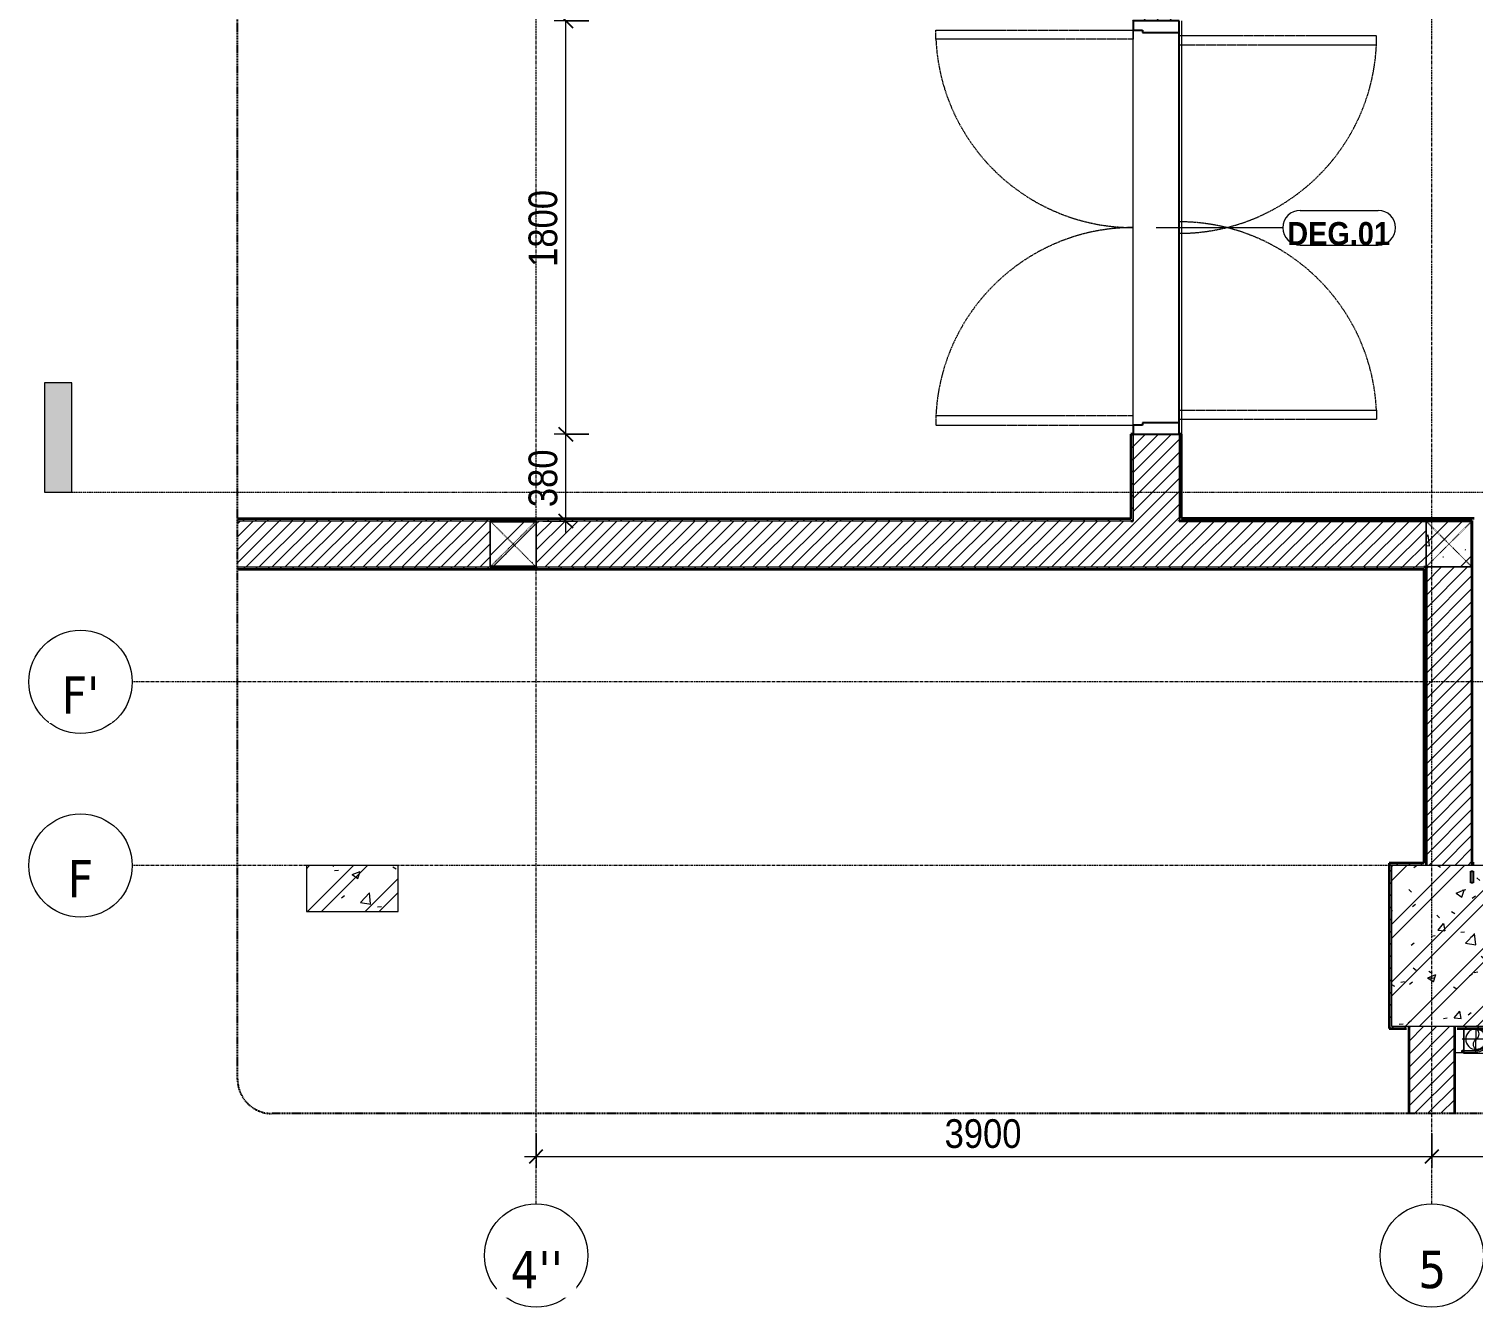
# Model space of a CAD drawing. Header units: millimetres. Extents: x 46644 to 147176, y -1287 to 53383.
# Drawn here: x 46644 to 52933, y 42614 to 48180 of the extents above; entities that cross this region are included whole.
import ezdxf

# ---------------------------------------------------------------- set-up
doc = ezdxf.new("R2010")
doc.units = ezdxf.units.MM
for name, pattern in [('Dash', [6, 3, -3]), ('Dash - Tight', [4.5, 3, -1.5]), ('Dash Dot 3_16_', [7.9375, 4.7625, -1.5875, 0, -1.5875]), ('Grid Line', [22.225, 12.7, -3.175, 3.175, -3.175]), ('Hidden', [7.14375, 4.7625, -2.38125]), ('IMPORT-CENTER _3_', [10.16, 6.35, -1.27, 1.27, -1.27])]:
    doc.linetypes.add(name, pattern=pattern)
for name, color, linetype, lineweight in [('0-1', 7, 'Continuous', 5), ('A-ANNO-DIMS', 211, 'Continuous', 9), ('A-ANNO-DIMS-50', 211, 'Continuous', 9), ('A-DETL-GENF-1', 92, 'Dash - Tight', 18), ('A-DETL-GENF-2', 92, 'Hidden', 25), ('A-DOOR', 31, 'Continuous', 18), ('A-DOOR-FRAM', 31, 'Continuous', 25), ('A-DOOR-IDEN', 31, 'Continuous', 9), ('A-FLOR-HRAL-1', 250, 'Continuous', 18), ('A-FLOR-HRAL-2', 10, 'Continuous', 25), ('A-WALL', 113, 'Continuous', 18), ('A-WALL-3', 113, 'Continuous', 35), ('A-WALL-PATT-2', 250, 'Continuous', 18), ('A-WALL-PATT-3', 111, 'Continuous', 18), ('G-ANNO-SYMB', 111, 'Continuous', 9), ('G-ANNO-SYMB-1', 111, 'Dash Dot 3_16_', 18), ('G-IMPT', 8, 'Continuous', 18), ('G-IMPT-1', 8, 'Continuous', 25), ('G-IMPT-2', 8, 'IMPORT-CENTER _3_', 18), ('I-WALL-1', 7, 'Continuous', 35), ('I-WALL-3', 2, 'Continuous', 35), ('M-EQPM', 50, 'Continuous', 18), ('S-COLS', 52, 'Continuous', 18), ('S-COLS-1', 9, 'Continuous', 18), ('S-COLS-2', 52, 'Dash', 18), ('S-COLS-3', 52, 'Continuous', 35), ('S-COLS-HDLN', 52, 'Dash', 18), ('S-GRID-1', 1, 'Grid Line', 9), ('S-GRID-IDEN', 1, 'Continuous', 9)]:
    doc.layers.add(name, color=color, linetype=linetype, lineweight=lineweight)
doc.styles.add('Arial_B', font='arialbd.ttf', dxfattribs={"width": 0.9, "height": 100})
doc.styles.add('Tahoma_B', font='tahomabd.ttf', dxfattribs={"height": 162.5})
doc.styles.add('UTM Avo', font='', dxfattribs={"width": 0.9, "height": 125})
doc.styles.get('UTM Avo').set_extended_font_data('UTM Avo')
doc.dimstyles.new('1_Dim_chi_tiet_2_5', dxfattribs={"dimscale": 304.8, "dimtxt": 124.912619, "dimasz": 0.19685, "dimexe": 0.164042, "dimexo": 0.0625, "dimgap": 0.016404, "dimtad": 1, "dimdec": 0, "dimrnd": 5, "dimzin": 0, "dimdsep": 46, "dimtxsty": 'UTM Avo', "dimblk1": 'OBLIQUE', "dimblk2": 'OBLIQUE', "dimsah": 1, "dimcen": 0.09, "dimdle": 0.164042, "dimazin": 0, "dimtfac": 1, "dimtdec": 4, "dimtix": 1, "dimtmove": 0, "dimatfit": 3, "dimfxl": 0.328084, "dimfxlon": 1, "dimtvp": 1, "dimtolj": 1, "dimtzin": 0, "dimarcsym": 2})
pattern_1 = [(45, (0, 0), (-125.7236, 125.7236), []), (45, (0, 190.5), (-125.7236, 125.7236), [])]
pattern_2 = [(50, (0, 0), (364.3679, -31.8783), [38.1, -419.1]), (355, (0, 0), (-70.4859, 382.1133), [30.48, -335.28]), (100.451, (30.36, -2.66), (293.885, 350.2334), [32.38, -356.18]), (46.184, (0, 101.6), (542.1585, -84.0858), [57.15, -628.65]), (96.636, (45.2, 94.6), (474.805, 494.8554), [48.57, -534.27]), (351.184, (0, 101.6), (474.81, 494.85), [45.72, -502.92]), (21, (50.8, 76.2), (303.2285, -204.5305), [38.1, -419.1]), (326, (50.8, 76.2), (123.6039, 368.376), [30.48, -335.28]), (71.451, (76.07, 59.16), (426.8341, 163.8427), [32.38, -356.18]), (37.5, (0, 0), (6.17665, 169.11015), [16.764, -314.452, 16.764, -323.596, -336.55]), (37.5, (0, 0), (6.17665, 169.11015), [-671.576, 16.764, -319.786]), (7.5, (0, 0), (133.63888, 200.3615), [16.764, -177.292, 16.764, -306.832, -128.27]), (7.5, (0, 0), (133.63888, 200.3615), [-517.652, 16.764, -111.506]), (327.5, (-113.28, 0), (271.18182, -11.45836), [16.764, -110.236, 16.764, -379.476, -525.78]), (327.5, (-113.28, 0), (271.18182, -11.45836), [-523.24, 16.764, -509.016]), (317.5, (-164.08, 0), (296.2585, 50.85285), [16.764, -148.336, 16.764, -246.38, -373.38]), (317.5, (-164.08, 0), (296.2585, 50.85285), [-428.244, 16.764, -356.616])]
pattern_3 = [(45, (0, 0), (-26.516504, 26.516504), [])]
pattern_4 = [(45, (0, 0), (-28.284271, 28.284271), [])]
pattern_5 = [(50, (0, 0), (364.3679, -31.8783), [38.1, -419.1]), (355, (0, 0), (-70.4859, 382.1133), [30.48, -335.28]), (100.451, (30.36, -2.66), (293.885, 350.2334), [32.38, -356.18]), (46.184, (0, 101.6), (542.1585, -84.0858), [57.15, -628.65]), (96.636, (45.2, 94.6), (474.805, 494.8554), [48.57, -534.27]), (351.184, (0, 101.6), (474.81, 494.85), [45.72, -502.92]), (21, (50.8, 76.2), (303.2285, -204.5305), [38.1, -419.1]), (326, (50.8, 76.2), (123.6039, 368.376), [30.48, -335.28]), (71.451, (76.07, 59.16), (426.8341, 163.8427), [32.38, -356.18]), (37.5, (0, 0), (6.17665, 169.11015), [3.353, -327.863, 3.353, -337.007, -336.55]), (37.5, (0, 0), (6.17665, 169.11015), [-671.576, 3.353, -333.197]), (7.5, (0, 0), (133.63888, 200.3615), [3.353, -190.703, 3.353, -320.243, -128.27]), (7.5, (0, 0), (133.63888, 200.3615), [-517.652, 3.353, -124.917]), (327.5, (-113.28, 0), (271.18182, -11.45836), [3.353, -123.647, 3.353, -392.887, -525.78]), (327.5, (-113.28, 0), (271.18182, -11.45836), [-523.24, 3.353, -522.427]), (317.5, (-164.08, 0), (296.2585, 50.85285), [3.353, -161.747, 3.353, -259.791, -373.38]), (317.5, (-164.08, 0), (296.2585, 50.85285), [-428.244, 3.353, -370.027]), (45, (0, 0), (-125.7236, 125.7236), []), (45, (0, 190.5), (-125.7236, 125.7236), [])]

# ---------------------------------------------------------------- blocks, each defined once
blk = doc.blocks.new('NCV_TKTC_KET CAU_rvt-1-TKCS_SẢNH - BẬC CẤP 1 - MẶT BẰNG')
at = {"layer": 'S-COLS-1'}
h = blk.add_hatch(dxfattribs=at)
h.set_pattern_fill('FP_2', color=256, style=0, pattern_type=2)
h.set_pattern_definition(pattern_1)
h.paths.add_polyline_path([(48252.6, 44336.9), (48252.6, 44536.9), (47852.6, 44536.9), (47852.6, 44336.9)])
h = blk.add_hatch(dxfattribs=at)
h.set_pattern_fill('FP_3', color=256, style=0, pattern_type=2)
h.set_pattern_definition(pattern_2)
h.paths.add_polyline_path([(48252.6, 44336.9), (48252.6, 44536.9), (47852.6, 44536.9), (47852.6, 44336.9)])
h = blk.add_hatch(dxfattribs=at)
h.set_pattern_fill('FP_2', color=256, style=0, pattern_type=2)
h.set_pattern_definition(pattern_1)
h.paths.add_polyline_path([(53027.6, 43836.9), (53027.6, 44536.9), (52577.6, 44536.9), (52577.6, 43836.9), (52932.6, 43836.9)])
h.paths.add_polyline_path([(52922.6, 44462), (52922.6, 44512), (52932.6, 44512), (52932.6, 44462)])
h = blk.add_hatch(dxfattribs=at)
h.set_pattern_fill('FP_3', color=256, style=0, pattern_type=2)
h.set_pattern_definition(pattern_2)
h.paths.add_polyline_path([(53027.6, 43836.9), (53027.6, 44536.9), (52577.6, 44536.9), (52577.6, 43836.9), (52932.6, 43836.9)])
h.paths.add_polyline_path([(52922.6, 44462), (52922.6, 44512), (52932.6, 44512), (52932.6, 44462)])
at = {"layer": 'S-COLS'}
for p, q in [((47852.6, 44536.9), (47852.6, 44336.9)), ((48252.6, 44536.9), (47852.6, 44536.9)), ((48252.6, 44336.9), (48252.6, 44536.9)), ((53027.6, 44536.9), (52577.6, 44536.9)), ((52577.6, 44536.9), (52577.6, 43836.9)), ((47852.6, 44336.9), (48252.6, 44336.9)), ((52577.6, 43836.9), (53027.6, 43836.9))]:
    blk.add_line(p, q, dxfattribs=at)
blk = doc.blocks.new('Railing - 50 x 10mm-457210-TKCS_SẢNH - BẬC CẤP 1 - MẶT BẰNG')
at = {"layer": 'A-FLOR-HRAL-2'}
for p, q in [((25, 5), (-25, 5)), ((-25, 5), (-25, -5)), ((25, -5), (25, 5)), ((-25, -5), (25, -5))]:
    blk.add_line(p, q, dxfattribs=at)
blk = doc.blocks.new('Railing - Railing-641404-TKCS_SẢNH - BẬC CẤP 1 - MẶT BẰNG')
at = {"layer": 'A-FLOR-HRAL-1'}
for p, q in [((31139.1, 35251.3), (30119.1, 35251.3)), ((30119.1, 35201.3), (31139.1, 35201.3))]:
    blk.add_line(p, q, dxfattribs=at)
at = {"extrusion": (0, 0, -1), "zscale": -1, "rotation": 270}
for p in [(-30019.1, 35226.3), (-31144.1, 35226.3)]:
    blk.add_blockref('Railing - 50 x 10mm-457210-TKCS_SẢNH - BẬC CẤP 1 - MẶT BẰNG', p, dxfattribs=at)
blk = doc.blocks.new('NCV_TKTC_TANG 1_rvt-1-TKCS_SẢNH - BẬC CẤP 1 - MẶT BẰNG')
at = {"layer": 'A-WALL-PATT-2'}
h = blk.add_hatch(dxfattribs=at)
h.set_pattern_fill('FP_4', color=256, style=0, pattern_type=2)
h.set_pattern_definition(pattern_3)
h.paths.add_polyline_path([(52862.6, 43826.9), (53037.6, 43826.9), (53037.6, 43836.9), (52862.6, 43836.9)])
at = {"layer": 'I-WALL-1'}
blk.add_line((52862.6, 43826.9), (53037.6, 43826.9), dxfattribs=at)
at = {"layer": 'A-FLOR-HRAL-1'}
blk.add_blockref('Railing - Railing-641404-TKCS_SẢNH - BẬC CẤP 1 - MẶT BẰNG', (22908.5, 9260.7), dxfattribs=at)
blk = doc.blocks.new('TKTC_XREF_251221_MB TANG 1 - TKTC_XREF_260130_MB TANG 1_dwg_CUM U_DN100-4202112-TKCS_SẢNH - BẬC CẤP 1 - MẶT BẰNG')
at = {"layer": 'G-IMPT'}
blk.add_hatch(color=256, dxfattribs=at).paths.add_polyline_path([(0, -61), (15.8, -58.9), (30.5, -52.8), (43.1, -43.1), (52.8, -30.5), (58.9, -15.8), (61, 0), (58.9, 15.8), (52.8, 30.5), (43.1, 43.1), (30.5, 52.8), (15.8, 58.9), (0, 60.3), (0, 57), (14.8, 55.1), (28.5, 49.4), (40.3, 40.3), (49.4, 28.5), (55.1, 14.8), (57, 0), (55.1, -14.8), (49.4, -28.5), (40.3, -40.3), (28.5, -49.4), (14.8, -55.1), (0, -57)])
for p, q in [((0, 60.3), (0, 57)), ((-79.1, -63.4), (-79.1, -66.6)), ((-76.6, -63.4), (-76.6, -66.6)), ((-74.6, -63.4), (-74.6, -66.6)), ((-72.7, -60.7), (-72.7, -69.3)), ((-66.9, -62.1), (-71.7, -62.1)), ((-66.9, -67.9), (-71.7, -67.9)), ((-65, -69), (0, -69))]:
    blk.add_line(p, q, dxfattribs=at)
at = {"layer": 'G-IMPT', "flags": 128}
for points in [[(-71.7, 59.2), (-66.9, 59.2), (-66.9, 60.3)], [(-65, 60.3), (-65, 57.3), (-66.9, 57.3), (-66.9, 59.2)], [(-72.7, -62.4), (-78.1, -62.4), (-78.1, -67.6), (-72.7, -67.6)], [(-71.7, -70.8), (-66.9, -70.8), (-66.9, -59.2), (-71.7, -59.2)], [(-66.9, -59.2), (-66.9, -57.3), (-65, -57.3), (-65, -72.7), (-66.9, -72.7), (-66.9, -70.8)], [(-65, -61), (0, -61), (0, -57)]]:
    blk.add_lwpolyline(points, dxfattribs=at)
at = {"layer": 'G-IMPT'}
for centre, radius, start, end in [((-71.1, 60.7), 1.56, 198.0614, 247.38014), ((0, 0), 61, 270, 86.99479), ((0, 0), 69, 270, 61.77037), ((0, 0), 57, 270, 90), ((-78.1, -63.4), 0.96, 90, 180), ((-78.1, -66.6), 0.96, 180, 270), ((-71.1, -60.7), 1.56, 112.61986, 247.38014), ((-67.9, -65), 4.8, 143.1301, 216.8699), ((-71.1, -69.3), 1.56, 112.61986, 247.38014)]:
    blk.add_arc(centre, radius, start, end, dxfattribs=at)
blk = doc.blocks.new('TKTC_XREF_251221_MB TANG 1 - TKTC_XREF_260130_MB TANG 1_dwg_$cc-4202122-TKCS_SẢNH - BẬC CẤP 1 - MẶT BẰNG')
at = {"layer": 'G-IMPT'}
blk.add_circle((0, 0), 0.5, dxfattribs=at)
for centre, radius, start, end in [((0, 0), 0.5, 90, 270), ((0.188, 0.25), 0.313, 126.8699, 233.1301), ((-0.188, -0.25), 0.313, 306.8699, 53.1301)]:
    blk.add_arc(centre, radius, start, end, dxfattribs=at)
at = {"layer": 'G-IMPT-2'}
for p, q in [((-0.673, 0), (0.673, 0)), ((0, -0.673), (0, 0.509))]:
    blk.add_line(p, q, dxfattribs=at)
blk = doc.blocks.new('TKTC_XREF_251221_MB TANG 1 - TKTC_XREF_260130_MB TANG 1_dwg-4202109-TKCS_SẢNH - BẬC CẤP 1 - MẶT BẰNG')
at = {"layer": 'G-IMPT', "flags": 128}
for points in [[(-150259.1, -357519.7), (-150259.1, -357625.5), (-150299.1, -357625.5)], [(-150139.1, -357519.7), (-150139.1, -357627.5), (-150259.1, -357627.5), (-150259.1, -357519.7)]]:
    blk.add_lwpolyline(points, dxfattribs=at)
at = {"layer": 'G-IMPT-1'}
blk.add_line((-151499.2, -354882), (-151499.2, -353182), dxfattribs=at)
at = {"xscale": 0.7894736842105242, "yscale": 0.7894736842105242, "zscale": 0.7894736842105242}
blk.add_blockref('TKTC_XREF_251221_MB TANG 1 - TKTC_XREF_260130_MB TANG 1_dwg_CUM U_DN100-4202112-TKCS_SẢNH - BẬC CẤP 1 - MẶT BẰNG', (-150207.8, -357567.3), dxfattribs=at)
at = {"extrusion": (0, 0, -1), "xscale": 90.0000000000507, "yscale": 90.0000000000507, "zscale": -90.00000000005072, "rotation": 0.3740267799372842}
blk.add_blockref('TKTC_XREF_251221_MB TANG 1 - TKTC_XREF_260130_MB TANG 1_dwg_$cc-4202122-TKCS_SẢNH - BẬC CẤP 1 - MẶT BẰNG', (150206.2, -357565.6), dxfattribs=at)
blk = doc.blocks.new('TKTC_XREF_251221_MB TANG 1 - TKTC_XREF_251221_MB TANG 1-2038492-TKCS_SẢNH - BẬC CẤP 1 - MẶT BẰNG')
blk.add_blockref('TKTC_XREF_251221_MB TANG 1 - TKTC_XREF_260130_MB TANG 1_dwg-4202109-TKCS_SẢNH - BẬC CẤP 1 - MẶT BẰNG', (169499.1, 384109.7))
blk = doc.blocks.new('FD_07 - DIG_01-1800x2200-CỬA ĐI 2 CÁNH 2-2150742-TKCS_SẢNH - BẬC CẤP 1 - MẶT BẰNG')
at = {"layer": 'A-DETL-GENF-1'}
for p, q in [((-860, 960), (-860, 100)), ((-820, 960), (-860, 960)), ((-820, 100), (-820, 960)), ((820, 100), (820, 960)), ((820, 960), (860, 960)), ((860, 960), (860, 100)), ((-860, 100), (-820, 100)), ((860, 100), (820, 100)), ((-835, -960), (-835, -100)), ((-835, -100), (-795, -100)), ((-795, -100), (-795, -960)), ((835, -100), (795, -100)), ((795, -100), (795, -960)), ((835, -960), (835, -100)), ((-795, -960), (-835, -960)), ((795, -960), (835, -960))]:
    blk.add_line(p, q, dxfattribs=at)
for centre, start, end in [((-860, 100), 0, 87.33412), ((860, 100), 92.66588, 180), ((-835, -100), 272.66588, 360), ((835, -100), 180, 267.33412)]:
    blk.add_arc(centre, 860, start, end, dxfattribs=at)
at = {"layer": 'A-DOOR'}
for p, q in [((-860, 100), (860, 100)), ((850, -100), (-850, -100))]:
    blk.add_line(p, q, dxfattribs=at)
at = {"layer": 'A-DOOR-FRAM'}
for p, q in [((-860, 100), (-900, 100)), ((-900, 100), (-900, -100)), ((-860, 60), (-860, 100)), ((900, 100), (860, 100)), ((860, 100), (860, 60)), ((900, -100), (900, 100)), ((-850, 60), (-860, 60)), ((-850, -100), (-850, 60)), ((860, 60), (850, 60)), ((850, 60), (850, -100)), ((-900, -100), (-850, -100)), ((850, -100), (900, -100))]:
    blk.add_line(p, q, dxfattribs=at)
blk = doc.blocks.new('G1_SOF - BO TRU - 200x200-3050151-TKCS_SẢNH - BẬC CẤP 1 - MẶT BẰNG')
at = {"layer": 'S-COLS-HDLN'}
for p, q in [((-100, 100), (100, -100)), ((100, 100), (-100, -100))]:
    blk.add_line(p, q, dxfattribs=at)
blk = doc.blocks.new('BORDER VIEW - BORDER VIEW-2193878-TKCS_SẢNH - BẬC CẤP 1 - MẶT BẰNG')
at = {"layer": 'A-DETL-GENF-2'}
for p, q in [((0, 150), (0, 8814.5)), ((14143.7, 0), (150, 0))]:
    blk.add_line(p, q, dxfattribs=at)
blk.add_arc((150, 150), 150, 180, 270, dxfattribs=at)
blk = doc.blocks.new('Grid - M_Grid Head - Circle-353313-TKCS_SẢNH - BẬC CẤP 1 - MẶT BẰNG')
at = {"layer": 'S-GRID-IDEN'}
blk.add_circle((0, 0), 4.5, dxfattribs=at)
blk = doc.blocks.new('Section - 3_32_ x 3_8_-4701953-TKCS_SẢNH - BẬC CẤP 1 - MẶT BẰNG')
at = {"layer": 'G-ANNO-SYMB'}
blk.add_hatch(color=256, dxfattribs=at).paths.add_polyline_path([(0, 9.525), (0, 0), (-2.38125, 0), (-2.38125, 9.525)])
for p, q in [((0, 9.525), (-2.38125, 9.525)), ((-2.38125, 9.525), (-2.38125, 0)), ((0, 0), (0, 9.525)), ((-2.38125, 0), (0, 0))]:
    blk.add_line(p, q, dxfattribs=at)
blk = doc.blocks.new('DIMBLOCK1-TKCS_SẢNH - BẬC CẤP 1 - MẶT BẰNG')
at = {"layer": 'A-ANNO-DIMS-50'}
for p, q in [((48852.6, 43370), (48852.6, 43220)), ((48852.6, 43270), (48852.6, 43370)), ((52752.6, 43370), (52752.6, 43220)), ((52752.6, 43270), (52752.6, 43370)), ((48802.6, 43270), (52752.6, 43270))]:
    blk.add_line(p, q, dxfattribs=at)
at = {"layer": 'A-ANNO-DIMS-50', "lineweight": 25}
for p, q in [((48852.6, 43270), (48822.6, 43240)), ((48852.6, 43270), (48882.6, 43300)), ((52752.6, 43270), (52722.6, 43240)), ((52752.6, 43270), (52782.6, 43300))]:
    blk.add_line(p, q, dxfattribs=at)
at = {"layer": 'A-ANNO-DIMS-50', "color": 0, "insert": (50631.4, 43432.4), "char_height": 125, "width": 410.824, "attachment_point": 1, "line_spacing_factor": 1.110334, "style": 'UTM Avo'}
blk.add_mtext('3900', dxfattribs=at)
blk = doc.blocks.new('_Oblique')
at = {"color": 0, "linetype": 'ByBlock', "lineweight": -2}
blk.add_line((-0.5, -0.5), (0.5, 0.5), dxfattribs=at)
blk = doc.blocks.new('DIMBLOCK2-TKCS_SẢNH - BẬC CẤP 1 - MẶT BẰNG')
at = {"layer": 'A-ANNO-DIMS-50'}
for p, q in [((52752.6, 43370), (52752.6, 43220)), ((52752.6, 43270), (52752.6, 43370)), ((54952.6, 43370), (54952.6, 43220)), ((54952.6, 43270), (54952.6, 43370)), ((52752.6, 43270), (54952.6, 43270))]:
    blk.add_line(p, q, dxfattribs=at)
at = {"layer": 'A-ANNO-DIMS-50', "lineweight": 25}
for p, q in [((52752.6, 43270), (52722.6, 43240)), ((52752.6, 43270), (52782.6, 43300)), ((54952.6, 43270), (54922.6, 43240)), ((54952.6, 43270), (54982.6, 43300))]:
    blk.add_line(p, q, dxfattribs=at)
at = {"layer": 'A-ANNO-DIMS-50', "color": 0, "insert": (53681.4, 43432.4), "char_height": 125, "width": 410.824, "attachment_point": 1, "line_spacing_factor": 1.110334, "style": 'UTM Avo'}
blk.add_mtext('2200', dxfattribs=at)
blk = doc.blocks.new('STN_Door Tag - STN_Door Tag-1788670-TKCS_SẢNH - BẬC CẤP 1 - MẶT BẰNG')
at = {"layer": 'A-DOOR-IDEN'}
for p, q in [((-3.37, 1.49), (3.43, 1.49)), ((-3.37, -1.52), (3.43, -1.52))]:
    blk.add_line(p, q, dxfattribs=at)
for centre, start, end in [((-3.37, -0.01), 90, 270), ((3.43, -0.01), 270, 90)]:
    blk.add_arc(centre, 1.51, start, end, dxfattribs=at)
blk = doc.blocks.new('DIMBLOCK12-TKCS_SẢNH - BẬC CẤP 1 - MẶT BẰNG')
at = {"layer": 'A-ANNO-DIMS-50'}
for p, q in [((49081.9, 46414.6), (48931.9, 46414.6)), ((48981.9, 45986.9), (48981.9, 46414.6)), ((48981.9, 46414.6), (49081.9, 46414.6)), ((48881.9, 46036.9), (49031.9, 46036.9)), ((48981.9, 46036.9), (48881.9, 46036.9))]:
    blk.add_line(p, q, dxfattribs=at)
at = {"layer": 'A-ANNO-DIMS-50', "lineweight": 25}
for p, q in [((48981.9, 46414.6), (48951.9, 46444.6)), ((48981.9, 46414.6), (49011.9, 46384.6)), ((48981.9, 46036.9), (48951.9, 46066.9)), ((48981.9, 46036.9), (49011.9, 46006.9))]:
    blk.add_line(p, q, dxfattribs=at)
at = {"layer": 'A-ANNO-DIMS-50', "color": 0, "insert": (48819.6, 46097.4), "char_height": 125, "width": 308.118, "attachment_point": 1, "rotation": 90, "line_spacing_factor": 1.110334, "style": 'UTM Avo'}
blk.add_mtext('380', dxfattribs=at)
blk = doc.blocks.new('DIMBLOCK13-TKCS_SẢNH - BẬC CẤP 1 - MẶT BẰNG')
at = {"layer": 'A-ANNO-DIMS-50', "lineweight": 25}
for p, q in [((48981.9, 48214.6), (48951.9, 48244.6)), ((48981.9, 48214.6), (49011.9, 48184.6)), ((48981.9, 46414.6), (48951.9, 46444.6)), ((48981.9, 46414.6), (49011.9, 46384.6))]:
    blk.add_line(p, q, dxfattribs=at)
at = {"layer": 'A-ANNO-DIMS-50'}
for p, q in [((49081.9, 48214.6), (48931.9, 48214.6)), ((48981.9, 46414.6), (48981.9, 48214.6)), ((48981.9, 48214.6), (49081.9, 48214.6)), ((49081.9, 46414.6), (48931.9, 46414.6)), ((48981.9, 46414.6), (49081.9, 46414.6))]:
    blk.add_line(p, q, dxfattribs=at)
at = {"layer": 'A-ANNO-DIMS-50', "color": 0, "insert": (48819.6, 47143.5), "char_height": 125, "width": 410.824, "attachment_point": 1, "rotation": 90, "line_spacing_factor": 1.110334, "style": 'UTM Avo'}
blk.add_mtext('1800', dxfattribs=at)

msp = doc.modelspace()

# ---------------------------------------------------------------- hatches: boundary and pattern name
at = {"layer": 'A-WALL-PATT-3'}
h = msp.add_hatch(dxfattribs=at)
h.set_pattern_fill('FP_4', color=256, style=0, pattern_type=2)
h.set_pattern_definition(pattern_3)
h.paths.add_polyline_path([(51452.5, 46036.9), (51452.5, 46414.6), (51442.5, 46414.6), (51442.5, 46036.9)])
h.paths.add_polyline_path([(51452.5, 48214.6), (51452.5, 50351.9), (51442.5, 50351.9), (51442.5, 48214.6)])
h = msp.add_hatch(dxfattribs=at)
h.set_pattern_fill('FP_1', color=256, style=0, pattern_type=2)
h.set_pattern_definition(pattern_4)
h.paths.add_polyline_path([(51652.5, 46036.9), (51652.5, 46414.6), (51452.5, 46414.6), (51452.5, 46036.9)])
h.paths.add_polyline_path([(51492.5, 48214.6), (51652.5, 48214.6), (51652.5, 50361.9), (51452.5, 50361.9), (51452.5, 48214.6)])
h = msp.add_hatch(dxfattribs=at)
h.set_pattern_fill('FP_4', color=256, style=0, pattern_type=2)
h.set_pattern_definition(pattern_3)
h.paths.add_polyline_path([(51442.5, 46036.9), (51442.5, 46046.9), (47552.6, 46046.9), (47552.6, 46036.9), (51115.3, 46036.9)])
h = msp.add_hatch(dxfattribs=at)
h.set_pattern_fill('FP_1', color=256, style=0, pattern_type=2)
h.set_pattern_definition(pattern_4)
h.paths.add_polyline_path([(52717.6, 45836.9), (52727.6, 45836.9), (52727.6, 46036.9), (48852.6, 46036.9), (48852.6, 45836.9), (51115.3, 45836.9)])
h.paths.add_polyline_path([(47552.6, 45836.9), (48652.6, 45836.9), (48652.6, 46036.9), (47552.6, 46036.9), (47552.6, 45974.4)])
h = msp.add_hatch(dxfattribs=at)
h.set_pattern_fill('FP_4', color=256, style=0, pattern_type=2)
h.set_pattern_definition(pattern_3)
h.paths.add_polyline_path([(52717.6, 45826.9), (52717.6, 45836.9), (47552.6, 45836.9), (47552.6, 45826.9), (51115.3, 45826.9)])
h = msp.add_hatch(dxfattribs=at)
h.set_pattern_fill('FP_4', color=256, style=0, pattern_type=2)
h.set_pattern_definition(pattern_3)
h.paths.add_polyline_path([(52717.6, 44546.9), (52727.6, 44546.9), (52727.6, 45836.9), (52717.6, 45836.9), (52717.6, 45664.6)])
h = msp.add_hatch(dxfattribs=at)
h.set_pattern_fill('FP_1', color=256, style=0, pattern_type=2)
h.set_pattern_definition(pattern_4)
h.paths.add_polyline_path([(52927.6, 44536.9), (52927.6, 45836.9), (52727.6, 45836.9), (52727.6, 44536.9), (52912.9, 44536.9)])
h = msp.add_hatch(dxfattribs=at)
h.set_pattern_fill('FP_4', color=256, style=0, pattern_type=2)
h.set_pattern_definition(pattern_3)
h.paths.add_polyline_path([(52567.6, 43836.9), (52577.6, 43836.9), (52577.6, 44546.9), (52567.6, 44546.9), (52567.6, 44536.9)])
h = msp.add_hatch(dxfattribs=at)
h.set_pattern_fill('FP_4', color=256, style=0, pattern_type=2)
h.set_pattern_definition(pattern_3)
h.paths.add_polyline_path([(52577.6, 44536.9), (52727.6, 44536.9), (52727.6, 44546.9), (52577.6, 44546.9)])
h = msp.add_hatch(dxfattribs=at)
h.set_pattern_fill('FP_4', color=256, style=0, pattern_type=2)
h.set_pattern_definition(pattern_3)
h.paths.add_polyline_path([(52577.6, 43826.9), (52642.6, 43826.9), (52642.6, 43836.9), (52567.6, 43836.9), (52567.6, 43826.9)])
h = msp.add_hatch(dxfattribs=at)
h.set_pattern_fill('FP_1', color=256, style=0, pattern_type=2)
h.set_pattern_definition(pattern_4)
h.paths.add_polyline_path([(52852.6, 43457), (52852.6, 43836.9), (52652.6, 43836.9), (52652.6, 43457)])
at = {"layer": 'S-COLS-1'}
h = msp.add_hatch(dxfattribs=at)
h.set_pattern_fill('FP_6', color=256, style=0, pattern_type=2)
h.set_pattern_definition(pattern_5)
h.paths.add_polyline_path([(48852.6, 45836.9), (48852.6, 46036.9), (48652.6, 46036.9), (48652.6, 45836.9)])
h = msp.add_hatch(dxfattribs=at)
h.set_pattern_fill('FP_6', color=256, style=0, pattern_type=2)
h.set_pattern_definition(pattern_5)
h.paths.add_polyline_path([(48852.6, 45836.9), (48852.6, 46036.9), (48652.6, 46036.9), (48652.6, 45836.9)])
h = msp.add_hatch(dxfattribs=at)
h.set_pattern_fill('FP_6', color=256, style=0, pattern_type=2)
h.set_pattern_definition(pattern_5)
h.paths.add_polyline_path([(52727.6, 45836.9), (52927.6, 45836.9), (52927.6, 46036.9), (52727.6, 46036.9)])
h = msp.add_hatch(dxfattribs=at)
h.set_pattern_fill('FP_6', color=256, style=0, pattern_type=2)
h.set_pattern_definition(pattern_5)
h.paths.add_polyline_path([(52727.6, 45836.9), (52927.6, 45836.9), (52927.6, 46036.9), (52727.6, 46036.9)])

# ---------------------------------------------------------------- linework, layer by layer
at = {"layer": 'A-DOOR-IDEN'}
msp.add_line((51552.5, 47314.6), (52104, 47314.4), dxfattribs=at)
at = {"layer": 'A-WALL'}
for p, q in [((51452.5, 46454.6), (51452.5, 48174.6)), ((51662.5, 48214.6), (51662.5, 46414.6)), ((51452.5, 46414.6), (51452.5, 46036.9)), ((51652.5, 46414.6), (51652.5, 46038.6)), ((48652.6, 46036.9), (47552.6, 46036.9)), ((48652.6, 45836.9), (48652.6, 46036.9)), ((51442.5, 46036.9), (48852.6, 46036.9)), ((48852.6, 46036.9), (48852.6, 45836.9)), ((52727.6, 45836.9), (52727.6, 46036.9)), ((47552.6, 45836.9), (48652.6, 45836.9)), ((48852.6, 45836.9), (52717.6, 45836.9)), ((52927.6, 45836.9), (52727.6, 45836.9))]:
    msp.add_line(p, q, dxfattribs=at)
at = {"layer": 'A-WALL-3'}
for p, q in [((51662.5, 46414.6), (51652.5, 46414.6)), ((51662.5, 46048.6), (51662.5, 46414.6)), ((51452.5, 46036.9), (51442.5, 46036.9)), ((51652.5, 46036.9), (51652.5, 46038.6)), ((51652.5, 46038.6), (52927.6, 46038.6)), ((52727.6, 46036.9), (51652.5, 46036.9)), ((52937.6, 46048.6), (51662.5, 46048.6)), ((52927.6, 46038.6), (52927.6, 44536.9)), ((52717.6, 45836.9), (52727.6, 45836.9)), ((52727.6, 45836.9), (52727.6, 44536.9)), ((52927.6, 44546.9), (52937.6, 44546.9)), ((52652.6, 43836.9), (52652.6, 43457)), ((52852.6, 43457), (52852.6, 43836.9))]:
    msp.add_line(p, q, dxfattribs=at)
at = {"layer": 'G-ANNO-SYMB-1'}
msp.add_line((46831.5, 46162.8), (62905.7, 46162.8), dxfattribs=at)
at = {"layer": 'I-WALL-3'}
for p, q in [((51442.5, 46414.6), (51442.5, 46046.9)), ((51452.5, 46414.6), (51442.5, 46414.6)), ((51442.5, 46046.9), (47552.6, 46046.9)), ((48652.6, 46036.9), (48852.6, 46036.9)), ((47552.6, 45826.9), (52717.6, 45826.9)), ((48852.6, 45836.9), (48652.6, 45836.9)), ((52717.6, 45826.9), (52717.6, 44546.9)), ((52567.6, 44546.9), (52567.6, 43826.9)), ((52717.6, 44546.9), (52567.6, 44546.9)), ((52567.6, 43826.9), (52642.6, 43826.9))]:
    msp.add_line(p, q, dxfattribs=at)
at = {"layer": 'S-COLS'}
for p, q in [((48652.6, 46036.9), (48652.6, 45836.9)), ((48852.6, 45836.9), (48852.6, 46036.9)), ((52727.6, 46036.9), (52727.6, 45836.9)), ((52727.6, 45836.9), (52927.6, 45836.9))]:
    msp.add_line(p, q, dxfattribs=at)
at = {"layer": 'S-COLS-3'}
for p, q in [((48852.6, 46036.9), (48652.6, 46036.9)), ((52927.6, 46036.9), (52727.6, 46036.9)), ((52927.6, 45836.9), (52927.6, 46036.9)), ((48652.6, 45836.9), (48852.6, 45836.9))]:
    msp.add_line(p, q, dxfattribs=at)
at = {"layer": 'S-GRID-1'}
for p, q in [((48852.6, 44314.3), (48852.6, 51682.7)), ((52752.6, 44314.3), (52752.6, 51682.7)), ((48344.1, 45336.9), (47094.1, 45336.9)), ((61182.9, 45336.9), (48344.1, 45336.9)), ((48344.1, 44536.9), (47094.1, 44536.9)), ((61182.9, 44536.9), (48344.1, 44536.9)), ((48852.6, 43064.3), (48852.6, 44314.3)), ((52752.6, 43064.3), (52752.6, 44314.3))]:
    msp.add_line(p, q, dxfattribs=at)

# ---------------------------------------------------------------- block references
at = {"layer": '0-1'}
for name in ['NCV_TKTC_KET CAU_rvt-1-TKCS_SẢNH - BẬC CẤP 1 - MẶT BẰNG', 'NCV_TKTC_TANG 1_rvt-1-TKCS_SẢNH - BẬC CẤP 1 - MẶT BẰNG']:
    msp.add_blockref(name, (0, 0), dxfattribs=at)
at = {"layer": 'A-DETL-GENF-1'}
msp.add_blockref('BORDER VIEW - BORDER VIEW-2193878-TKCS_SẢNH - BẬC CẤP 1 - MẶT BẰNG', (47552.6, 43457), dxfattribs=at)
at = {"layer": 'A-DOOR', "rotation": 89.99999999999993}
msp.add_blockref('FD_07 - DIG_01-1800x2200-CỬA ĐI 2 CÁNH 2-2150742-TKCS_SẢNH - BẬC CẤP 1 - MẶT BẰNG', (51552.5, 47314.6), dxfattribs=at)
at = {"layer": 'A-DOOR-IDEN', "xscale": 49.99999999999998, "yscale": 49.99999999999998, "zscale": 49.99999999999998}
msp.add_blockref('STN_Door Tag - STN_Door Tag-1788670-TKCS_SẢNH - BẬC CẤP 1 - MẶT BẰNG', (52348, 47314.6), dxfattribs=at)
at = {"layer": 'G-ANNO-SYMB', "xscale": 49.99999999999998, "yscale": 49.99999999999998, "zscale": 49.99999999999998}
msp.add_blockref('Section - 3_32_ x 3_8_-4701953-TKCS_SẢNH - BẬC CẤP 1 - MẶT BẰNG', (46831.5, 46162.8), dxfattribs=at)
at = {"layer": 'M-EQPM'}
msp.add_blockref('TKTC_XREF_251221_MB TANG 1 - TKTC_XREF_251221_MB TANG 1-2038492-TKCS_SẢNH - BẬC CẤP 1 - MẶT BẰNG', (33652.6, 17236.9), dxfattribs=at)
at = {"layer": 'S-COLS-2'}
for p in [(48752.6, 45936.9), (52827.6, 45936.9)]:
    msp.add_blockref('G1_SOF - BO TRU - 200x200-3050151-TKCS_SẢNH - BẬC CẤP 1 - MẶT BẰNG', p, dxfattribs=at)
at = {"layer": 'S-GRID-IDEN', "xscale": 49.99999999999998, "yscale": 49.99999999999998, "zscale": 49.99999999999998, "rotation": 89.9999999999998}
for p in [(46869.1, 45336.9), (46869.1, 44536.9)]:
    msp.add_blockref('Grid - M_Grid Head - Circle-353313-TKCS_SẢNH - BẬC CẤP 1 - MẶT BẰNG', p, dxfattribs=at)
at = {"layer": 'S-GRID-IDEN', "xscale": 49.99999999999998, "yscale": 49.99999999999998, "zscale": 49.99999999999998}
for p in [(48852.6, 42839.3), (52752.6, 42839.3)]:
    msp.add_blockref('Grid - M_Grid Head - Circle-353313-TKCS_SẢNH - BẬC CẤP 1 - MẶT BẰNG', p, dxfattribs=at)

# ---------------------------------------------------------------- texts
at = {"layer": 'A-DOOR-IDEN', "insert": (52347, 47288), "char_height": 100, "width": 458.55, "attachment_point": 5, "line_spacing_factor": 0.936439, "style": 'Arial_B'}
msp.add_mtext('\\pt2.25,4.5,6.75,9,11.25,13.5,15.75,18,20.25,22.5,24.75,27,29.25,31.5,33.75,36,38.25,40.5,42.75,45,47.25,49.5,51.75,54,56.25,58.5,60.75,63,65.25,67.5,69.75,72;DEG.01', dxfattribs=at)

# ---------------------------------------------------------------- dimensions: what is measured, and where the dimension line sits
at = {"layer": 'A-ANNO-DIMS'}
for base, p1, p2, override, picture, middle in [((48981.9, 48214.6), (49081.9, 46414.6), (49081.9, 48214.6), {"dimpost": '<>', "dimfxl": 1800}, 'DIMBLOCK13-TKCS_SẢNH - BẬC CẤP 1 - MẶT BẰNG', (48912.3, 47314.6)), ((48981.9, 46414.6), (48881.9, 46036.9), (49081.9, 46414.6), {"dimpost": '<>', "dimfxl": 427.385577}, 'DIMBLOCK12-TKCS_SẢNH - BẬC CẤP 1 - MẶT BẰNG', (48912.3, 46225.8))]:
    dim = msp.add_linear_dim(base=base, p1=p1, p2=p2, angle=90, dimstyle='1_Dim_chi_tiet_2_5', override=override, dxfattribs=at)
    dim.commit()
    dim.dimension.update_dxf_attribs({"geometry": picture, "text_midpoint": middle})
for base, p1, p2, override, picture, middle in [((52752.6, 43270), (48852.6, 43370), (52752.6, 43370), {"dimpost": '<>', "dimfxl": 3899.999999}, 'DIMBLOCK1-TKCS_SẢNH - BẬC CẤP 1 - MẶT BẰNG', (50802.6, 43339.7)), ((54952.6, 43270), (52752.6, 43370), (54952.6, 43370), {"dimpost": '<>', "dimfxl": 2200}, 'DIMBLOCK2-TKCS_SẢNH - BẬC CẤP 1 - MẶT BẰNG', (53852.6, 43339.7))]:
    dim = msp.add_linear_dim(base=base, p1=p1, p2=p2, dimstyle='1_Dim_chi_tiet_2_5', override=override, dxfattribs=at)
    dim.commit()
    dim.dimension.update_dxf_attribs({"geometry": picture, "text_midpoint": middle})

# ---------------------------------------------------------------- next in the draw order: texts
at = {"layer": 'S-GRID-IDEN', "char_height": 162.5, "attachment_point": 5, "line_spacing_factor": 0.996129, "style": 'Tahoma_B', "bg_fill": 3, "box_fill_scale": 1.25, "bg_fill_color": 256, "bg_fill_true_color": 13158600, "bg_fill_transparency": 0}
for s, insert, width in [("\\pt634.99962,1269.99925,1905.0005,2540.00013,3174.99975,3809.99937,4445.00062,5080.00025,5714.99987,6349.9995,6985.00075,7620.00037,8255,8889.99962,9524.99925,10160.0005,10795.00013,11429.99975,12064.99938,12700.00063,13335.00025,13969.99988,14604.9995,15240.00075,15875.00038,16510,17144.99963,17779.99925,18415.0005,19050.00013,19684.99975,20319.99938;F'", (46868.6, 45279.7), 192), ('\\pt634.99962,1269.99925,1905.0005,2540.00013,3174.99975,3809.99937,4445.00062,5080.00025,5714.99987,6349.9995,6985.00075,7620.00037,8255,8889.99962,9524.99925,10160.0005,10795.00013,11429.99975,12064.99938,12700.00063,13335.00025,13969.99988,14604.9995,15240.00075,15875.00038,16510,17144.99963,17779.99925,18415.0005,19050.00013,19684.99975,20319.99938;F', (46868.6, 44479.7), 132.5), ("\\pt634.99962,1269.99925,1905.0005,2540.00013,3174.99975,3809.99937,4445.00062,5080.00025,5714.99987,6349.9995,6985.00075,7620.00037,8255,8889.99962,9524.99925,10160.0005,10795.00013,11429.99975,12064.99938,12700.00063,13335.00025,13969.99988,14604.9995,15240.00075,15875.00038,16510,17144.99963,17779.99925,18415.0005,19050.00013,19684.99975,20319.99938;4''", (48854.9, 42776.9), 264.5), ('\\pt634.99962,1269.99925,1905.0005,2540.00013,3174.99975,3809.99937,4445.00062,5080.00025,5714.99987,6349.9995,6985.00075,7620.00037,8255,8889.99962,9524.99925,10160.0005,10795.00013,11429.99975,12064.99938,12700.00063,13335.00025,13969.99988,14604.9995,15240.00075,15875.00038,16510,17144.99963,17779.99925,18415.0005,19050.00013,19684.99975,20319.99938;5', (52754.9, 42776.9), 145.5)]:
    msp.add_mtext(s, dxfattribs=dict(at, insert=insert, width=width))

doc.saveas('drawing.dxf')
